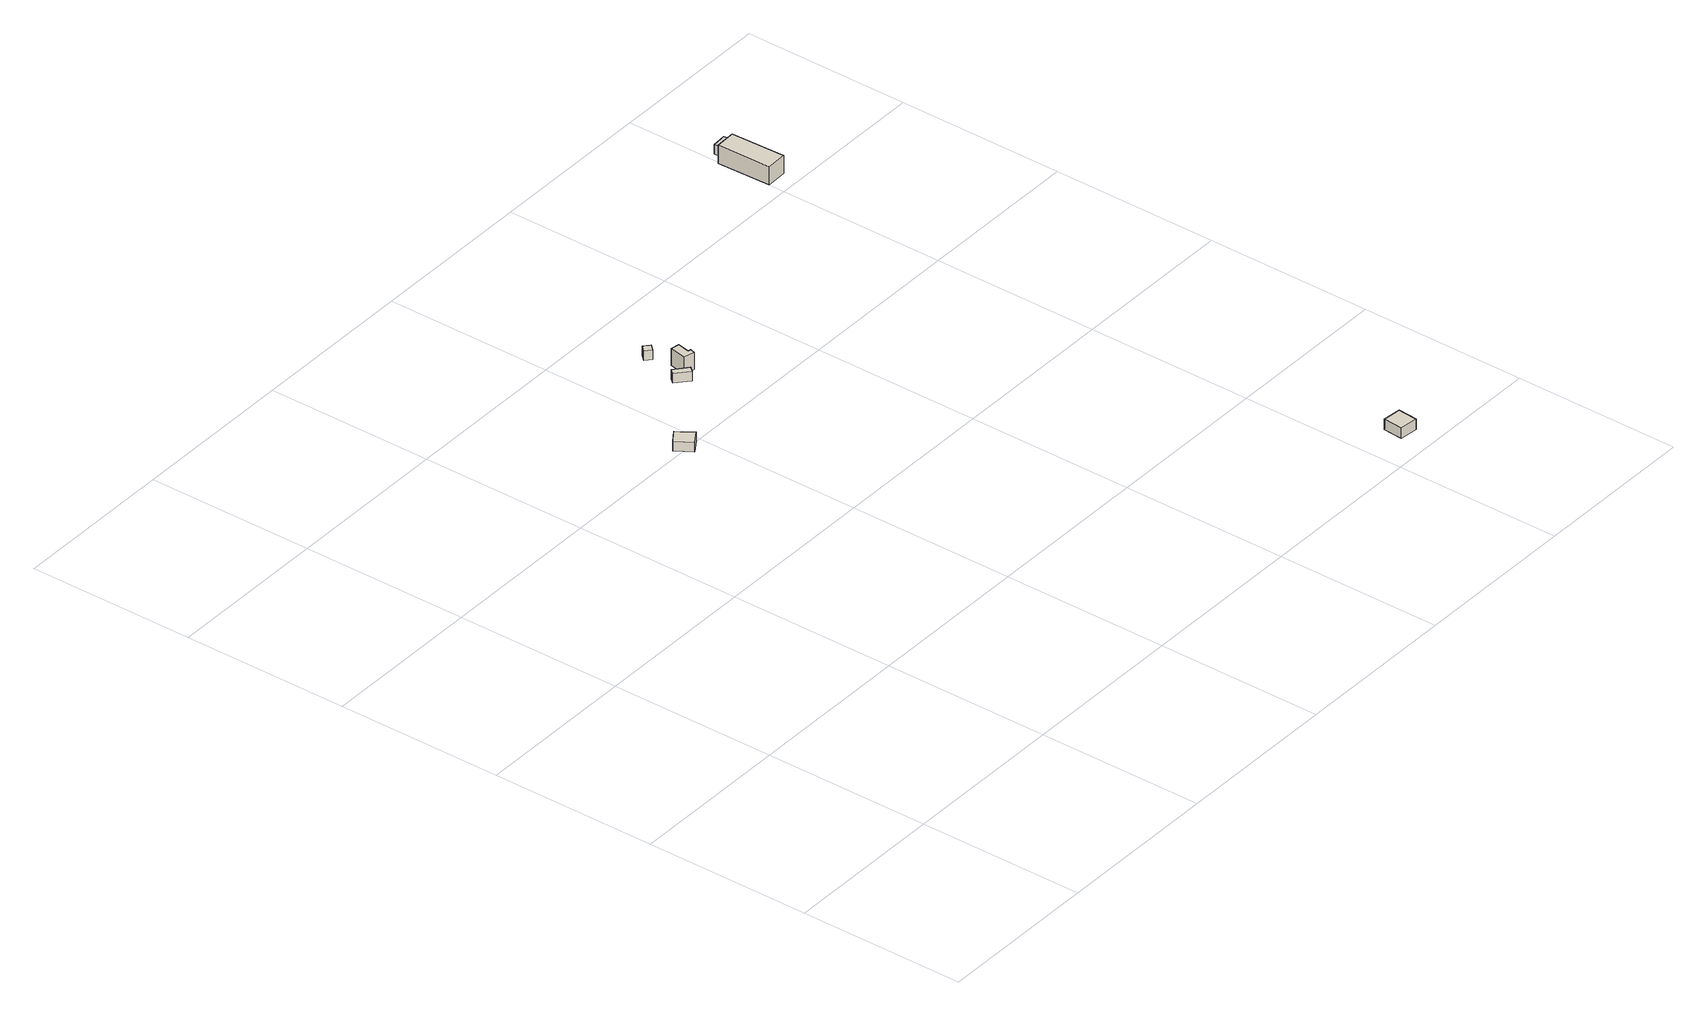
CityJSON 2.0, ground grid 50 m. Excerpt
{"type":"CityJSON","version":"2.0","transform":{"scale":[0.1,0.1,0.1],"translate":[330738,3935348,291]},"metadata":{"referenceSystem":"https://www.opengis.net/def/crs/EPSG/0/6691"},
"CityObjects":{
"building1":{"type":"Building","attributes":{"BuildingIDAttribute.prefecture":"14","BuildingIDAttribute.city":"14151","BuildingDetailAttribute.surveyYear":2015},"geometry":[{"type":"Solid","lod":"1","boundaries":[[[[0,1,2,3]],[[2,4,5,3]],[[1,6,4,2]],[[0,7,6,1]],[[3,5,7,0]],[[4,6,7,5]]]]}]},
"building2":{"type":"Building","attributes":{"BuildingIDAttribute.prefecture":"14","BuildingIDAttribute.city":"14151","BuildingDetailAttribute.surveyYear":2015,"BuildingLandSlideRiskAttribute.description":"1","BuildingLandSlideRiskAttribute.areaType":"1"},"geometry":[{"type":"Solid","lod":"1","boundaries":[[[[8,9,10,11]],[[10,12,13,11]],[[9,14,12,10]],[[8,15,14,9]],[[11,13,15,8]],[[12,14,15,13]]]]}]},
"building3":{"type":"Building","attributes":{"measuredHeight":8.4,"BuildingIDAttribute.prefecture":"14","BuildingIDAttribute.city":"14151","BuildingDetailAttribute.surveyYear":2015,"BuildingLandSlideRiskAttribute.description":"1","BuildingLandSlideRiskAttribute.areaType":"1"},"geometry":[{"type":"Solid","lod":"1","boundaries":[[[[16,17,18,19,20,21]],[[20,22,23,21]],[[19,24,22,20]],[[18,25,24,19]],[[17,26,25,18]],[[16,27,26,17]],[[21,23,27,16]],[[22,24,25,26,27,23]]]]}]},
"building4":{"type":"Building","attributes":{"BuildingIDAttribute.prefecture":"14","BuildingIDAttribute.city":"14151","BuildingDetailAttribute.surveyYear":2015},"geometry":[{"type":"Solid","lod":"1","boundaries":[[[[28,29,30,31]],[[30,32,33,31]],[[29,34,32,30]],[[28,35,34,29]],[[31,33,35,28]],[[32,34,35,33]]]]}]},
"building5":{"type":"Building","attributes":{"usage":"422","measuredHeight":3.8,"storeysAboveGround":1,"BuildingIDAttribute.prefecture":"14","BuildingIDAttribute.city":"14151","BuildingDetailAttribute.totalFloorArea":28.15,"BuildingDetailAttribute.buildingFootprintArea":28.15,"BuildingDetailAttribute.buildingStructureType":"601","BuildingDetailAttribute.buildingStructureOrgType":"1","BuildingDetailAttribute.orgUsage":"133","BuildingDetailAttribute.surveyYear":2015,"BuildingLandSlideRiskAttribute.description":"1","BuildingLandSlideRiskAttribute.areaType":"1"},"geometry":[{"type":"Solid","lod":"1","boundaries":[[[[36,37,38,39]],[[38,40,41,39]],[[37,42,40,38]],[[36,43,42,37]],[[39,41,43,36]],[[40,42,43,41]]]]}]},
"building6":{"type":"Building","attributes":{"usage":"411","measuredHeight":5.7,"storeysAboveGround":2,"BuildingIDAttribute.prefecture":"14","BuildingIDAttribute.city":"14151","BuildingDetailAttribute.totalFloorArea":114.25,"BuildingDetailAttribute.buildingFootprintArea":57.13,"BuildingDetailAttribute.buildingStructureType":"601","BuildingDetailAttribute.buildingStructureOrgType":"1","BuildingDetailAttribute.orgUsage":"10","BuildingDetailAttribute.surveyYear":2015,"BuildingRiverFloodingRiskAttribute.description":"3","BuildingRiverFloodingRiskAttribute.rankOrg":"2","BuildingRiverFloodingRiskAttribute.depth":1.05,"BuildingRiverFloodingRiskAttribute.adminType":"2","BuildingRiverFloodingRiskAttribute.scale":"2","BuildingRiverFloodingRiskAttribute.duration":1.02,"BuildingLandSlideRiskAttribute.description":"1","BuildingLandSlideRiskAttribute.areaType":"1"},"geometry":[{"type":"Solid","lod":"1","boundaries":[[[[44,45,46,47]],[[46,48,49,47]],[[45,50,48,46]],[[44,51,50,45]],[[47,49,51,44]],[[48,50,51,49]]]]}]},
"building7":{"type":"Building","attributes":{"BuildingIDAttribute.prefecture":"14","BuildingIDAttribute.city":"14151","BuildingDetailAttribute.surveyYear":2015,"BuildingRiverFloodingRiskAttribute.description":"3","BuildingRiverFloodingRiskAttribute.rankOrg":"2","BuildingRiverFloodingRiskAttribute.depth":0.669,"BuildingRiverFloodingRiskAttribute.adminType":"2","BuildingRiverFloodingRiskAttribute.scale":"2","BuildingRiverFloodingRiskAttribute.duration":0.767,"BuildingLandSlideRiskAttribute.description":"1","BuildingLandSlideRiskAttribute.areaType":"1"},"geometry":[{"type":"Solid","lod":"1","boundaries":[[[[52,53,54,55]],[[54,56,57,55]],[[53,58,56,54]],[[52,59,58,53]],[[55,57,59,52]],[[56,58,59,57]]]]}]}
},
"vertices":[
[79,798,815],[41,773,815],[9,821,815],[46,846,815],[9,821,845],[46,846,845],[41,773,845],[79,798,845],
[305,986,797],[267,1020,797],[280,1034,797],[318,1001,797],[280,1034,827],[318,1001,827],[267,1020,827],[305,986,827],
[350,1064,799],[342,1028,799],[351,1026,799],[347,1011,799],[315,1019,799],[325,1069,799],[315,1019,853],[325,1069,853],[347,1011,853],[351,1026,853],[342,1028,853],[350,1064,853],
[292,1133,805],[308,1151,805],[325,1135,805],[310,1118,805],[325,1135,835],[310,1118,835],[308,1151,835],[292,1133,835],
[2024,14,73],[2029,73,73],[2084,68,73],[2079,9,73],[2084,68,106],[2079,9,106],[2029,73,106],[2024,14,106],
[2065,2049,1],[2003,2048,1],[1998,2211,1],[2060,2213,1],[1998,2211,58],[2060,2213,58],[2003,2048,58],[2065,2049,58],
[2024,2214,3],[2022,2242,3],[2066,2245,3],[2068,2218,3],[2066,2245,33],[2068,2218,33],[2022,2242,33],[2024,2214,33]
]}
